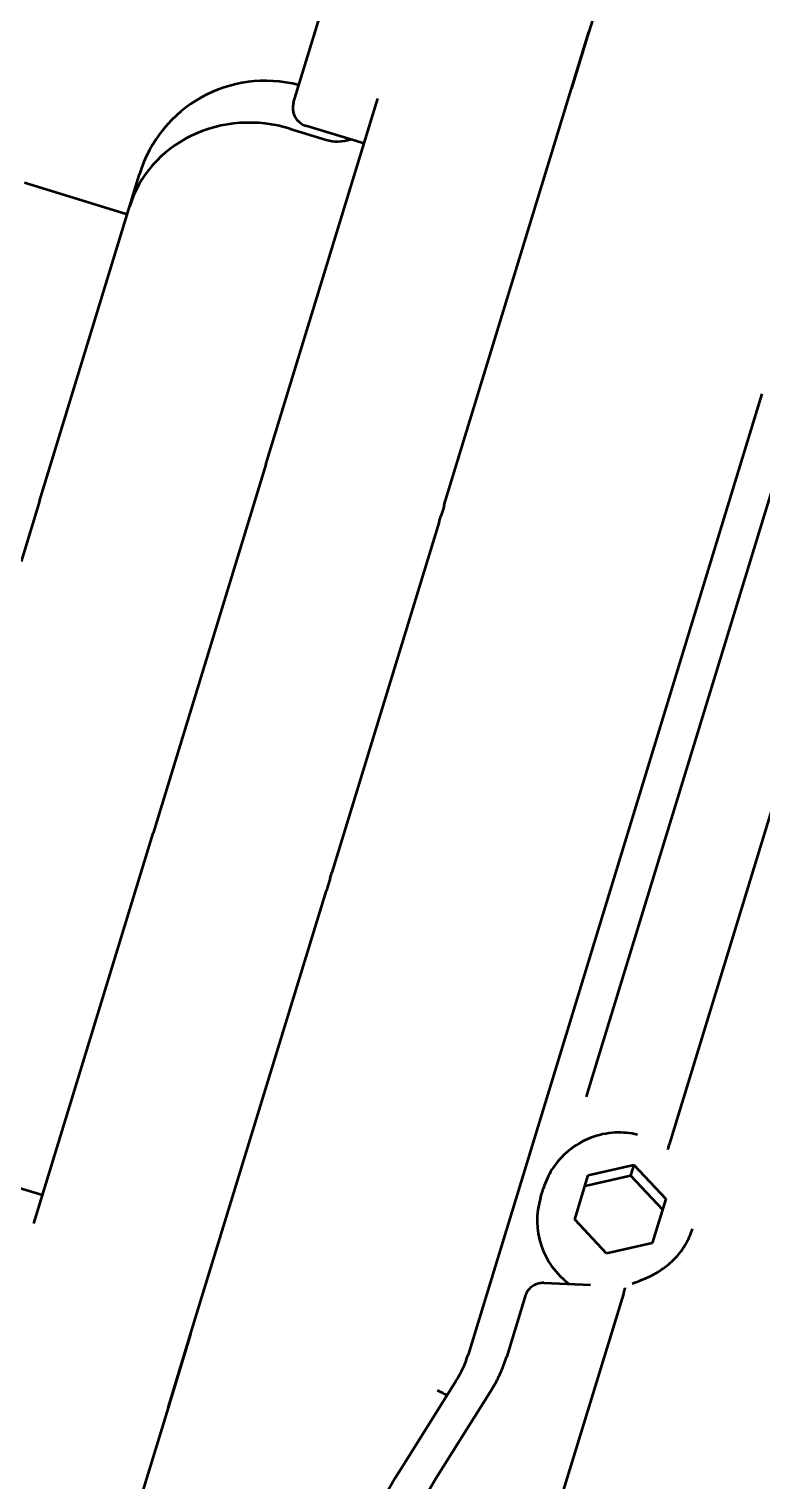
# Model space of a CAD drawing. Header units: inches. Extents: x 11 to 1621, y 11 to 1332.
# Drawn here: x 1188.146 to 1189.688, y 367.974 to 371.031 of the extents above; entities that cross this region are included whole.
import ezdxf

# ---------------------------------------------------------------- set-up
doc = ezdxf.new("R2010")
doc.units = ezdxf.units.IN
doc.header["$LTSCALE"] = 48
doc.header["$MEASUREMENT"] = 0
doc.layers.add('Visible (ANSI)', color=7, linetype='Continuous', lineweight=50)

msp = doc.modelspace()

# ---------------------------------------------------------------- linework, layer by layer
at = {"layer": 'Visible (ANSI)'}
for p, q in [((1188.701992, 370.8762), (1188.776812, 371.120924)), ((1189.354599, 371.125575), (1189.323719, 371.024571)), ((1189.287285, 370.905399), (1189.323719, 371.024571)), ((1189.323719, 371.024571), (1189.287285, 370.905399)), ((1188.644002, 370.114229), (1188.879572, 370.884742)), ((1189.019402, 370.029194), (1189.287285, 370.905399)), ((1188.850493, 370.78963), (1188.728131, 370.82704)), ((1188.69536, 370.820842), (1188.770659, 370.797821)), ((1188.135785, 370.707439), (1188.352271, 370.641253)), ((1188.356975, 370.656637), (1188.377882, 370.725021)), ((1188.167498, 370.036888), (1188.356975, 370.656637)), ((1189.687719, 370.262626), (1189.069341, 368.24)), ((1189.769029, 370.259261), (1189.322907, 368.800063)), ((1188.644002, 370.114229), (1188.406647, 369.337874)), ((1188.167498, 370.036888), (1188.128733, 369.910094)), ((1189.019402, 370.029194), (1189.017338, 370.022442)), ((1189.008484, 369.993482), (1189.012044, 370.005127)), ((1189.017338, 370.022442), (1189.012044, 370.005127)), ((1189.493606, 368.685108), (1189.895971, 370.001184)), ((1189.008484, 369.993482), (1188.782863, 369.255509)), ((1188.155491, 368.516381), (1188.406647, 369.337874)), ((1188.779101, 369.243206), (1188.773457, 369.224745)), ((1188.779101, 369.243206), (1188.782863, 369.255509)), ((1188.485651, 368.283373), (1188.771258, 369.217551)), ((1188.773457, 369.224745), (1188.771258, 369.217551)), ((1189.322907, 368.800063), (1189.317648, 368.782863)), ((1189.322216, 368.618044), (1189.417996, 368.639782)), ((1189.417996, 368.639782), (1189.411235, 368.617668)), ((1189.417996, 368.639782), (1189.485244, 368.568201)), ((1188.173673, 368.57585), (1188.051311, 368.613259)), ((1189.293686, 368.524725), (1189.322216, 368.618044)), ((1189.315455, 368.59593), (1189.411235, 368.617668)), ((1189.411235, 368.617668), (1189.478483, 368.546087)), ((1189.221941, 368.570812), (1189.227951, 368.590469)), ((1189.485244, 368.568201), (1189.456714, 368.474882)), ((1189.360934, 368.453144), (1189.293686, 368.524725)), ((1189.456714, 368.474882), (1189.360934, 368.453144)), ((1189.228488, 368.391287), (1189.32714, 368.387631)), ((1189.18947, 368.363609), (1189.15065, 368.236636)), ((1189.247097, 367.878811), (1189.396771, 368.368372)), ((1188.438169, 368.128065), (1188.485651, 368.283373)), ((1188.485651, 368.283373), (1188.438169, 368.128065)), ((1189.043921, 368.184387), (1188.928969, 368.001305)), ((1189.001841, 367.97948), (1189.116793, 368.162562)), ((1188.438169, 368.128065), (1188.33442, 367.788719))]:
    msp.add_line(p, q, dxfattribs=at)
msp.add_arc((1188.739642, 370.86469), 0.03937, 163.000202, 253, dxfattribs=at)
for centre, major_axis, ratio, start_param, end_param in [((1188.64143, 370.644446), (0.081146, 0.265417), 0.99295987, 0.03572188, 1.57079633), ((1188.620523, 370.576063), (-0.263549, 0.080575), 0.92878331, 4.71238898, 6.28318531), ((1188.792041, 370.867758), (-0.0753, 0.023021), 0.92878331, 1.57079633, 2.23413721), ((1189.381953, 368.521892), (-0.160012, 0.04892), 0.99144486, 0, 1.22415952), ((1189.381953, 368.521892), (0.160012, -0.04892), 0.99144486, 6.10942715, 6.10944288), ((1188.843442, 368.309064), (0.225899, -0.069064), 0.99144486, 6.02138592, 6.28318531), ((1189.003898, 368.160604), (0.036164, -0.016357), 0.10574538, 0.98555246, 1.58441199), ((1190.265497, 367.170121), (-1.505992, 0.460428), 0.99144486, 6.02138592, 6.54498469)]:
    msp.add_ellipse(centre, major_axis=major_axis, ratio=ratio, start_param=start_param, end_param=end_param, dxfattribs=at)
for points, knots in [([(1189.42612, 368.703343), (1189.410711, 368.706991), (1189.394786, 368.708451), (1189.361143, 368.706773), (1189.34346, 368.703018), (1189.310211, 368.690149), (1189.294646, 368.681047), (1189.267223, 368.658424), (1189.25536, 368.644915), (1189.23825, 368.617604), (1189.232185, 368.604317), (1189.227951, 368.590469)], [6.34798948, 6.34798948, 6.34798948, 6.34798948, 6.63247646, 6.63247646, 6.95334905, 6.95334905, 7.27361998, 7.27361998, 7.59317452, 7.59317452, 7.85398163, 7.85398163, 7.85398163, 7.85398163]), ([(1189.490897, 368.677889), (1189.490278, 368.676507), (1189.489794, 368.67512), (1189.489284, 368.673132), (1189.489154, 368.672519), (1189.48905, 368.671915)], [-0.06502151, -0.06502151, -0.06502151, -0.06502151, -0.0530980646, -0.0530980646, -0.0476987148, -0.0476987148, -0.0476987148, -0.0476987148]), ([(1189.523378, 368.466335), (1189.524946, 368.468751), (1189.526447, 368.471209), (1189.529309, 368.476205), (1189.53067, 368.478743), (1189.533248, 368.48389), (1189.534465, 368.486499), (1189.536751, 368.491781), (1189.53782, 368.494454), (1189.539807, 368.499855), (1189.540725, 368.502583), (1189.541567, 368.505334)], [4.435361612, 4.435361612, 4.435361612, 4.435361612, 4.490767086, 4.490767086, 4.546172559, 4.546172559, 4.601578033, 4.601578033, 4.656983507, 4.656983507, 4.71238898, 4.71238898, 4.71238898, 4.71238898]), ([(1189.414594, 368.389953), (1189.417114, 368.390926), (1189.419829, 368.391934), (1189.427524, 368.394815), (1189.432922, 368.396854), (1189.446685, 368.4026), (1189.455595, 368.406755), (1189.472535, 368.416409), (1189.480752, 368.421873), (1189.497174, 368.434985), (1189.505363, 368.442958), (1189.516426, 368.456291), (1189.520058, 368.461224), (1189.523378, 368.466335)], [0.052568597, 0.052568597, 0.052568597, 0.052568597, 0.088497796, 0.088497796, 0.146781457, 0.146781457, 0.22687721, 0.22687721, 0.301327294, 0.301327294, 0.387170313, 0.387170313, 0.43408064, 0.43408064, 0.43408064, 0.43408064]), ([(1189.228488, 368.391287), (1189.225068, 368.391414), (1189.221631, 368.391094), (1189.214952, 368.389578), (1189.21171, 368.388382), (1189.205642, 368.385189), (1189.202817, 368.383192), (1189.197779, 368.37853), (1189.195568, 368.375864), (1189.191915, 368.370047), (1189.190474, 368.366895), (1189.18947, 368.363609)], [0.26179939, 0.26179939, 0.26179939, 0.26179939, 0.52359878, 0.52359878, 0.78539816, 0.78539816, 1.04719755, 1.04719755, 1.30899694, 1.30899694, 1.57079633, 1.57079633, 1.57079633, 1.57079633]), ([(1189.398451, 368.375525), (1189.398741, 368.377354), (1189.399224, 368.378979), (1189.399909, 368.380478), (1189.399957, 368.380578), (1189.400004, 368.380677)], [0.000006708, 0.000006708, 0.000006708, 0.000006708, 0.0160967128, 0.0160967128, 0.0172640248, 0.0172640248, 0.0172640248, 0.0172640248]), ([(1189.396771, 368.368372), (1189.397005, 368.369141), (1189.397224, 368.369909), (1189.397864, 368.372351), (1189.398207, 368.373984), (1189.398451, 368.375523)], [-0.2418083512, -0.2418083512, -0.2418083512, -0.2418083512, -0.2356154016, -0.2356154016, -0.2220018666, -0.2220018666, -0.2220018666, -0.2220018666]), ([(1189.116793, 368.162562), (1189.119689, 368.167176), (1189.122464, 368.171866), (1189.127762, 368.181384), (1189.130285, 368.186212), (1189.135073, 368.195995), (1189.137337, 368.200949), (1189.141601, 368.210969), (1189.1436, 368.216035), (1189.147329, 368.226265), (1189.149058, 368.23143), (1189.15065, 368.236636)], [4.450589593, 4.450589593, 4.450589593, 4.450589593, 4.50294947, 4.50294947, 4.555309348, 4.555309348, 4.607669225, 4.607669225, 4.660029103, 4.660029103, 4.71238898, 4.71238898, 4.71238898, 4.71238898]), ([(1189.001841, 367.97948), (1188.988064, 367.957538), (1188.974868, 367.935236), (1188.949672, 367.889969), (1188.937673, 367.867005), (1188.914904, 367.82048), (1188.904135, 367.796918), (1188.883855, 367.749261), (1188.874345, 367.725166), (1188.85661, 367.676509), (1188.848386, 367.651947), (1188.840815, 367.627184)], [1.308996939, 1.308996939, 1.308996939, 1.308996939, 1.361356817, 1.361356817, 1.413716694, 1.413716694, 1.466076572, 1.466076572, 1.518436449, 1.518436449, 1.570796327, 1.570796327, 1.570796327, 1.570796327])]:
    msp.add_open_spline(points, degree=3, knots=knots, dxfattribs=at)
msp.add_open_spline([(1189.490897, 368.677889), (1189.49193, 368.680191), (1189.492852, 368.68264), (1189.493606, 368.685108)], degree=3, dxfattribs=at)

doc.saveas('drawing.dxf')
